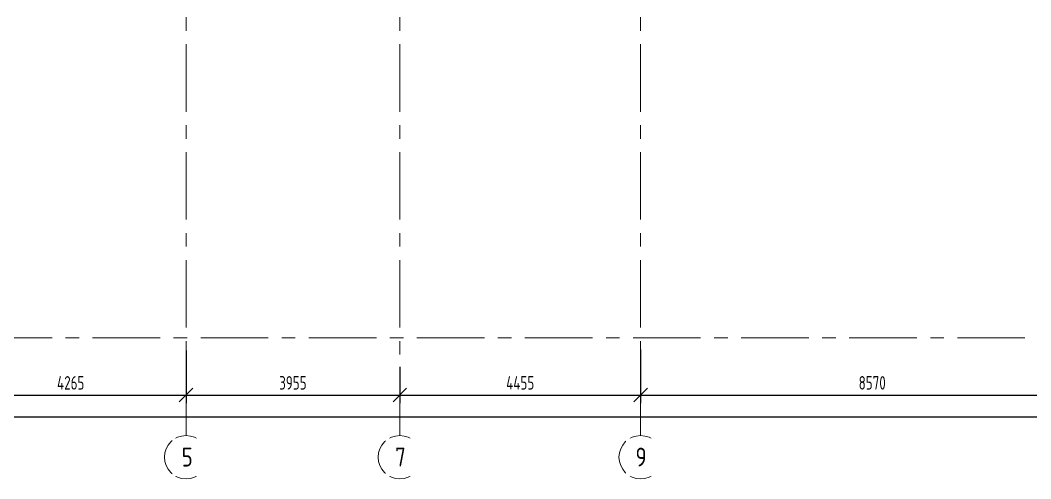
# Model space of a CAD drawing. Header units: millimetres. Extents: x -13407 to 93998, y -2611 to 109271.
# Drawn here: x 14098 to 32794, y -2611 to 5883 of the extents above; entities that cross this region are included whole.
import ezdxf

# ---------------------------------------------------------------- set-up
doc = ezdxf.new("R2010")
doc.units = ezdxf.units.MM
doc.linetypes.add('CENTER', pattern=[2, 1.25, -0.25, 0.25, -0.25])
doc.layers.add('АР_Оси', color=193, linetype='Continuous', lineweight=9)
doc.layers.add('АР_Оси размеры', color=164, linetype='Continuous', lineweight=9)
doc.styles.add('ГОСТ 2.304', font='isocpeur.ttf', dxfattribs={"width": 0.7})
doc.dimstyles.new('СПДС', dxfattribs={"dimscale": 100, "dimtxt": 2.5, "dimasz": 2.5, "dimexe": 1.5, "dimexo": 0, "dimgap": 1, "dimtad": 1, "dimdec": 0, "dimrnd": 1, "dimtxsty": 'ГОСТ 2.304', "dimblk": 'OBLIQUE', "dimcen": 2.5, "dimdle": 1.5, "dimadec": 0, "dimazin": 2, "dimtfac": 0.75, "dimtdec": 0, "dimtmove": 1, "dimatfit": 3, "dimfxl": 1, "dimtolj": 1, "dimarcsym": 1})

# ---------------------------------------------------------------- blocks, each defined once
blk = doc.blocks.new('_Oblique')
at = {"color": 253, "linetype": 'ByBlock', "lineweight": -2}
blk.add_line((-0.5, -0.5), (0.5, 0.5), dxfattribs=at)
blk = doc.blocks.new('*D170')
at = {"layer": 'АР_Оси размеры', "color": 253, "lineweight": -2, "ltscale": 100, "transparency": 16777216}
for p, q in [((12900, -235), (12900, -1209)), ((17165, -235), (17165, -1209)), ((12750, -1059), (17315, -1059))]:
    blk.add_line(p, q, dxfattribs=at)
at = {"layer": 'АР_Оси размеры', "color": 253, "lineweight": -2, "ltscale": 100, "transparency": 16777216, "xscale": 250, "yscale": 250, "zscale": 250, "rotation": 180}
blk.add_blockref('_Oblique', (12900, -1059), dxfattribs=at)
at = {"layer": 'АР_Оси размеры', "color": 253, "lineweight": -2, "ltscale": 100, "transparency": 16777216, "xscale": 250, "yscale": 250, "zscale": 250}
blk.add_blockref('_Oblique', (17165, -1059), dxfattribs=at)
at = {"layer": 'АР_Оси размеры', "color": 253, "ltscale": 100, "transparency": 16777216, "insert": (15032, -834), "char_height": 250, "attachment_point": 5, "style": 'ГОСТ 2.304'}
blk.add_mtext('\\A1;4265', dxfattribs=at)
blk = doc.blocks.new('*D171')
at = {"layer": 'АР_Оси размеры', "color": 253, "lineweight": -2, "ltscale": 100, "transparency": 16777216}
for p, q in [((17165, -235), (17165, -1209)), ((21120, -536), (21120, -1209)), ((17015, -1059), (21270, -1059))]:
    blk.add_line(p, q, dxfattribs=at)
at = {"layer": 'АР_Оси размеры', "color": 253, "lineweight": -2, "ltscale": 100, "transparency": 16777216, "xscale": 250, "yscale": 250, "zscale": 250, "rotation": 180}
blk.add_blockref('_Oblique', (17165, -1059), dxfattribs=at)
at = {"layer": 'АР_Оси размеры', "color": 253, "lineweight": -2, "ltscale": 100, "transparency": 16777216, "xscale": 250, "yscale": 250, "zscale": 250}
blk.add_blockref('_Oblique', (21120, -1059), dxfattribs=at)
at = {"layer": 'АР_Оси размеры', "color": 253, "ltscale": 100, "transparency": 16777216, "insert": (19142, -834), "char_height": 250, "attachment_point": 5, "style": 'ГОСТ 2.304'}
blk.add_mtext('\\A1;3955', dxfattribs=at)
blk = doc.blocks.new('*D172')
at = {"layer": 'АР_Оси размеры', "color": 253, "lineweight": -2, "ltscale": 100, "transparency": 16777216}
for p, q in [((25575, -217), (25575, -1209)), ((21120, -536), (21120, -1209)), ((20970, -1059), (25725, -1059))]:
    blk.add_line(p, q, dxfattribs=at)
at = {"layer": 'АР_Оси размеры', "color": 253, "lineweight": -2, "ltscale": 100, "transparency": 16777216, "xscale": 250, "yscale": 250, "zscale": 250, "rotation": 180}
blk.add_blockref('_Oblique', (21120, -1059), dxfattribs=at)
at = {"layer": 'АР_Оси размеры', "color": 253, "lineweight": -2, "ltscale": 100, "transparency": 16777216, "xscale": 250, "yscale": 250, "zscale": 250}
blk.add_blockref('_Oblique', (25575, -1059), dxfattribs=at)
at = {"layer": 'АР_Оси размеры', "color": 253, "ltscale": 100, "transparency": 16777216, "insert": (23348, -834), "char_height": 250, "attachment_point": 5, "style": 'ГОСТ 2.304'}
blk.add_mtext('\\A1;4455', dxfattribs=at)
blk = doc.blocks.new('*D173')
at = {"layer": 'АР_Оси размеры', "color": 253, "lineweight": -2, "ltscale": 100, "transparency": 16777216}
for p, q in [((25575, -217), (25575, -1209)), ((34145, -217), (34145, -1209)), ((25425, -1059), (34295, -1059))]:
    blk.add_line(p, q, dxfattribs=at)
at = {"layer": 'АР_Оси размеры', "color": 253, "lineweight": -2, "ltscale": 100, "transparency": 16777216, "xscale": 250, "yscale": 250, "zscale": 250, "rotation": 180}
blk.add_blockref('_Oblique', (25575, -1059), dxfattribs=at)
at = {"layer": 'АР_Оси размеры', "color": 253, "lineweight": -2, "ltscale": 100, "transparency": 16777216, "xscale": 250, "yscale": 250, "zscale": 250}
blk.add_blockref('_Oblique', (34145, -1059), dxfattribs=at)
at = {"layer": 'АР_Оси размеры', "color": 253, "ltscale": 100, "transparency": 16777216, "insert": (29860, -834), "char_height": 250, "attachment_point": 5, "style": 'ГОСТ 2.304'}
blk.add_mtext('\\A1;8570', dxfattribs=at)
blk = doc.blocks.new('*D199')
at = {"layer": 'АР_Оси размеры', "color": 253, "lineweight": -2, "ltscale": 100, "transparency": 16777216}
for p, q in [((-150, -1461), (68565, -1461)), ((0, -1786), (0, -1311)), ((68415, -1786), (68415, -1311))]:
    blk.add_line(p, q, dxfattribs=at)
at = {"layer": 'АР_Оси размеры', "color": 253, "lineweight": -2, "ltscale": 100, "transparency": 16777216, "xscale": 250, "yscale": 250, "zscale": 250, "rotation": 180}
blk.add_blockref('_Oblique', (0, -1461), dxfattribs=at)
at = {"layer": 'АР_Оси размеры', "color": 253, "lineweight": -2, "ltscale": 100, "transparency": 16777216, "xscale": 250, "yscale": 250, "zscale": 250}
blk.add_blockref('_Oblique', (68415, -1461), dxfattribs=at)
at = {"layer": 'АР_Оси размеры', "color": 253, "ltscale": 100, "transparency": 16777216, "insert": (34208, -1236), "char_height": 250, "attachment_point": 5, "style": 'ГОСТ 2.304'}
blk.add_mtext('\\A1;68415', dxfattribs=at)

msp = doc.modelspace()

# ---------------------------------------------------------------- linework, layer by layer
at = {"layer": 'АР_Оси', "color": 253, "linetype": 'CENTER', "ltscale": 1000}
for p, q in [((17165, -1811.3), (17165, 32496.2)), ((25575, -1811.3), (25575, 32496.2)), ((21120, -1811.3), (21120, 16777.5)), ((-12563.8, 0), (71033.4, 0))]:
    msp.add_line(p, q, dxfattribs=at)
at = {"layer": 'АР_Оси', "color": 253, "ltscale": 0.5}
for centre in [(17165, -2211.3), (21120, -2211.3), (25575, -2211.3)]:
    msp.add_circle(centre, 400, dxfattribs=at)

# ---------------------------------------------------------------- dimensions: what is measured, and where the dimension line sits
at = {"layer": 'АР_Оси размеры', "color": 253, "ltscale": 100}
for base, p1, p2, picture, middle in [((17165, -1058.6), (12900, -234.8), (17165, -234.8), '*D170', (15032.5, -833.6)), ((21120, -1058.6), (17165, -234.8), (21120, -535.6), '*D171', (19142.5, -833.6)), ((25575, -1058.6), (21120, -535.6), (25575, -216.8), '*D172', (23347.5, -833.6)), ((34145, -1058.6), (25575, -216.8), (34145, -216.8), '*D173', (29860, -833.6))]:
    dim = msp.add_linear_dim(base=base, p1=p1, p2=p2, dimstyle='СПДС', override={"dimclrd": 253, "dimclre": 253, "dimclrt": 253}, dxfattribs=at)
    dim.commit()
    dim.dimension.update_dxf_attribs({"geometry": picture, "text_midpoint": middle})

# ---------------------------------------------------------------- next in the draw order: texts
at = {"layer": 'АР_Оси', "color": 253, "char_height": 350, "attachment_point": 1, "line_spacing_factor": 1.149209, "style": 'ГОСТ 2.304', "bg_fill": 2}
for s, insert in [('{\\W0.8;5}', (17084.6, -2033.5)), ('{\\W0.8;7}', (21033.3, -2033.5)), ('{\\W0.8;9}', (25480.3, -2033.5))]:
    msp.add_mtext(s, dxfattribs=dict(at, insert=insert))

# ---------------------------------------------------------------- next in the draw order: dimensions: what is measured, and where the dimension line sits
at = {"layer": 'АР_Оси размеры', "color": 253, "ltscale": 100}
dim = msp.add_linear_dim(base=(68415, -1460.7), p1=(0, -1786.3), p2=(68415, -1786.3), dimstyle='СПДС', override={"dimclrd": 253, "dimclre": 253, "dimclrt": 253}, dxfattribs=at)
dim.commit()
dim.dimension.update_dxf_attribs({"geometry": '*D199', "text_midpoint": (34207.5, -1235.7)})

doc.saveas('drawing.dxf')
